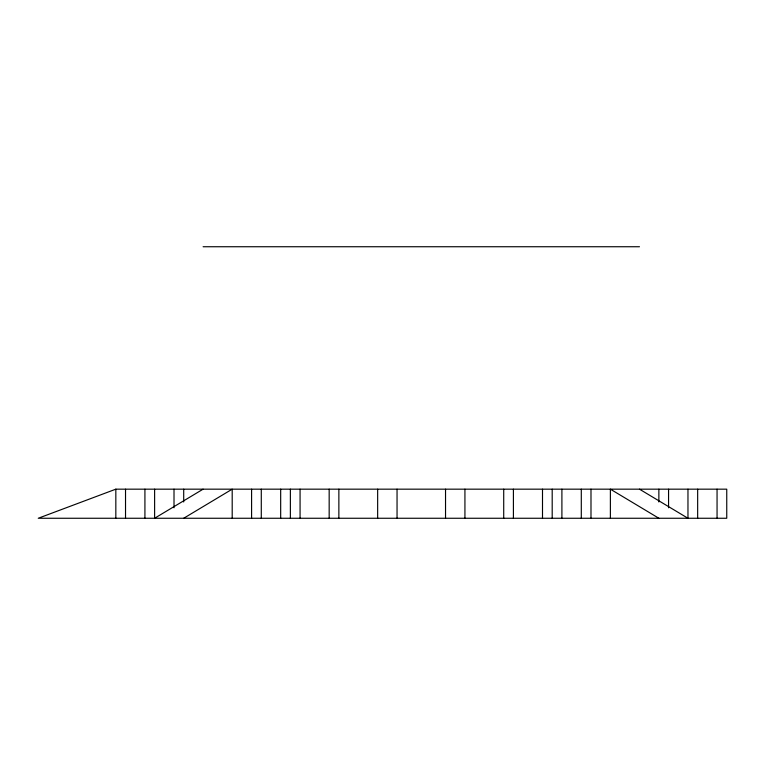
<?xml version="1.0" encoding="UTF-8"?>
<svg xmlns="http://www.w3.org/2000/svg" width="765" height="765" viewBox="0 0 765 765"><rect width="100%" height="100%" fill="white"/><g stroke="black" fill="none" stroke-linecap="round" stroke-linejoin="round"><path stroke-width="1.15" d="M203.098 489.17L154.616 518.259L154.616 489.17M183.705 518.259L232.197 489.17L232.197 518.259M115.831 489.17L38.25 518.259L726.75 518.259L726.75 489.17L115.831 489.17L115.831 518.259M203.098 246.741L639.473 246.741M639.473 489.17L687.965 518.259L687.965 489.17M658.866 518.259L610.384 489.17L610.384 518.259M717.054 489.17L717.054 518.259M697.661 489.17L697.661 518.259M668.562 489.17L668.562 507.788M658.866 489.17L658.866 501.974M590.991 489.17L590.991 518.259M581.295 489.17L581.295 518.259M561.902 489.17L561.902 518.259M552.196 489.17L552.196 518.259M542.5 489.17L542.5 518.259M513.411 489.17L513.411 518.259M503.714 489.17L503.714 518.259M464.929 489.17L464.929 518.259M445.536 489.17L445.536 518.259M397.045 489.17L397.045 518.259M377.652 489.17L377.652 518.259M338.866 489.17L338.866 518.259M329.17 489.17L329.17 518.259M300.071 489.17L300.071 518.259M290.375 489.17L290.375 518.259M280.678 489.17L280.678 518.259M261.286 489.17L261.286 518.259M251.589 489.17L251.589 518.259M183.705 489.17L183.705 501.974M174.009 489.17L174.009 507.788M144.92 489.17L144.92 518.259M125.527 489.17L125.527 518.259"/></g></svg>
